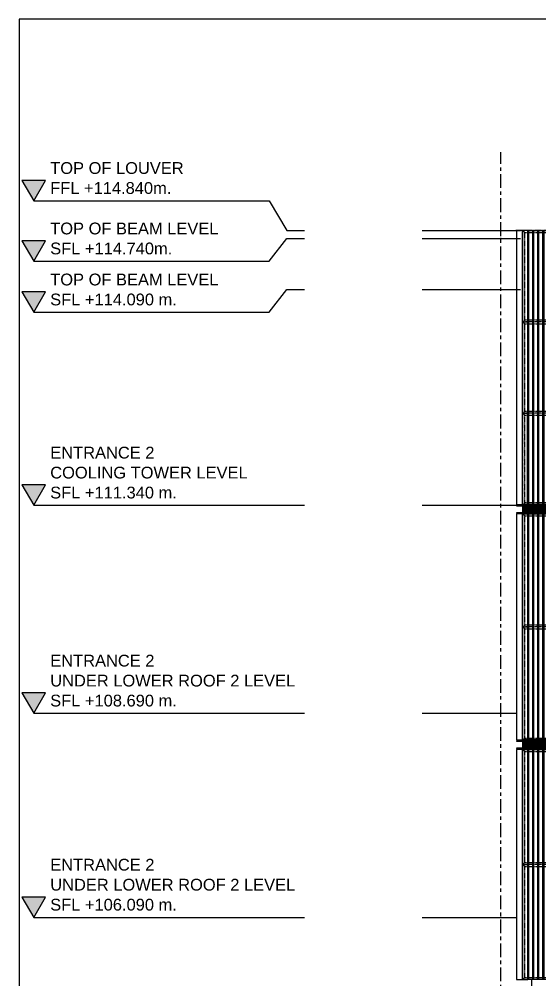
# Model space of a CAD drawing. Header units: millimetres. Extents: x -4391136 to -1798569, y -886572 to -291056.
# Drawn here: x -2433242 to -2426611, y -390535 to -378298 of the extents above; entities that cross this region are included whole.
import ezdxf
from ezdxf.enums import TextEntityAlignment as Align

# ---------------------------------------------------------------- set-up
doc = ezdxf.new("R2010")
doc.units = ezdxf.units.MM
doc.set_wipeout_variables(frame=1)
for name, pattern in [('CENTER', [50.8, 31.75, -6.35, 6.35, -6.35]), ('TA_GL_000.70000', [1.925, 0.7, -0.175, 0.175, -0.175, 0.7]), ('TA_GL_005.00000', [13.75, 5, -1.25, 1.25, -1.25, 5]), ('TA_HL_001.00000', [6.5, 3.55, -2.95])]:
    doc.linetypes.add(name, pattern=pattern)
for name, color, linetype in [('000 - 0_SYM_DWG_GRID-BUBBLE_MAIN_COLOR_1', 7, 'Continuous'), ('000 - 0_SYM_DWG_GRIDLINE_MAIN_COLOR_251', 7, 'Continuous'), ('000 - 0_SYM_DWG_LEVEL_MAIN_COLOR_2', 7, 'Continuous'), ('000 - 0_SYM_DWG_LEVEL_TEXT', 7, 'Continuous'), ('000 - GRID', 7, 'CENTER'), ('010 - ASPG_EXTR_MAIN_COLOR_2', 7, 'Continuous'), ('010 - ASPG_EXTR_WIPEOUT_', 7, 'Continuous'), ('010 - ASPG_FRAMING_MAIN_COLOR_1', 7, 'Continuous'), ('010 - ASPG_FRAMING_MAIN_COLOR_2', 7, 'Continuous'), ('010 - ASPG_FRAMING_SUB_COLOR_2', 7, 'Continuous'), ('010 - ASPG_FRAMING_WIPEOUT_', 7, 'Continuous'), ('_PP-Dim', 7, 'Continuous'), ('Xref-E1-E4$0$E1_Ent2-CRD$0$_Col', 7, 'Continuous')]:
    doc.layers.add(name, color=color, linetype=linetype)
doc.layers.add('000_AREA_ASPG_AREA_HATCH_', color=7, linetype='Continuous', plot=False)
doc.layers.add('000_AREA_ASPG_AREA_MAIN_COLOR_1', color=7, linetype='Continuous', plot=False)
doc.styles.add('Arial', font='arial.ttf', dxfattribs={"height": 1500})
doc.styles.add('Arial_1', font='arial.ttf', dxfattribs={"height": 2000})
doc.styles.add('TA', font='', dxfattribs={"height": 4.5})
doc.styles.get('TA').set_extended_font_data('Cordia New')

# ---------------------------------------------------------------- blocks, each defined once
blk = doc.blocks.new('W-1-PP17-ENT2_REV00_20260528-110925_ELEVATION_1_')
at = {"layer": '_PP-Dim', "color": 7}
blk.add_point((-10405, 114840), dxfattribs=at)
at = {"layer": 'Xref-E1-E4$0$E1_Ent2-CRD$0$_Col', "color": 7, "lineweight": -3}
blk.add_line((-10205, 114740), (-9905, 114740), dxfattribs=at)
blk.add_lwpolyline([(-9905, 114740), (-9905, 106090), (-10205, 106090), (-10205, 114740)], dxfattribs=at)
blk.add_lwpolyline([(-10205, 106090), (-9905, 106090), (-9905, 102190), (-10205, 102190)], close=True, dxfattribs=at)
blk = doc.blocks.new('*U2163')
at = {"layer": '000 - 0_SYM_DWG_LEVEL_MAIN_COLOR_2'}
blk.add_hatch(color=7, dxfattribs=at).paths.add_polyline_path([(-116.01, -0.62), (-119, -5.8), (-121.99, -0.62)])
at = {"color": 7}
blk.add_point((0, 0), dxfattribs=at)
at = {"layer": '000 - 0_SYM_DWG_GRIDLINE_MAIN_COLOR_251', "color": 7}
blk.add_lwpolyline([(-119, -5.8), (-59, -5.8), (-54.5, 0), (-50, 0)], dxfattribs=at)
at = {"layer": '000 - 0_SYM_DWG_LEVEL_MAIN_COLOR_2', "color": 7, "lineweight": 25}
for p, q in [((-116.01, -0.62), (-121.99, -0.62)), ((-121.99, -0.62), (-119, -5.8)), ((-119, -5.8), (-116.01, -0.62))]:
    blk.add_line(p, q, dxfattribs=at)
at = {"layer": '000 - 0_SYM_DWG_LEVEL_TEXT', "color": 7, "style": 'Arial_1'}
for tag, p in [('LV_NAME_1', (-114.78, 6.12)), ('LV_NAME_2', (-114.79, 1.03)), ('LV_NAME_3', (-114.8, -4.06))]:
    blk.add_attdef(tag, p, '', height=3, dxfattribs=at)
blk = doc.blocks.new('*U2162')
at = {"layer": '000 - 0_SYM_DWG_LEVEL_MAIN_COLOR_2'}
blk.add_hatch(color=7, dxfattribs=at).paths.add_polyline_path([(-116.01, 12.78), (-119, 7.6), (-121.99, 12.78)])
at = {"color": 7}
blk.add_point((0, 0), dxfattribs=at)
at = {"layer": '000 - 0_SYM_DWG_GRIDLINE_MAIN_COLOR_251', "color": 7}
blk.add_lwpolyline([(-119, 7.6), (-59, 7.6), (-54.5, 0), (-50, 0)], dxfattribs=at)
at = {"layer": '000 - 0_SYM_DWG_LEVEL_MAIN_COLOR_2', "color": 7, "lineweight": 25}
for p, q in [((-116.01, 12.78), (-121.99, 12.78)), ((-121.99, 12.78), (-119, 7.6)), ((-119, 7.6), (-116.01, 12.78))]:
    blk.add_line(p, q, dxfattribs=at)
at = {"layer": '000 - 0_SYM_DWG_LEVEL_TEXT', "color": 7, "style": 'Arial_1'}
for tag, p in [('LV_NAME_1', (-114.78, 19.52)), ('LV_NAME_2', (-114.79, 14.43)), ('LV_NAME_3', (-114.8, 9.34))]:
    blk.add_attdef(tag, p, '', height=3, dxfattribs=at)
blk = doc.blocks.new('*U2159')
at = {"layer": '000 - 0_SYM_DWG_LEVEL_MAIN_COLOR_2'}
blk.add_hatch(color=7, dxfattribs=at).paths.add_polyline_path([(-116.01, 5.18), (-119, 0), (-121.99, 5.18)])
at = {"color": 7}
blk.add_point((0, 0), dxfattribs=at)
at = {"layer": '000 - 0_SYM_DWG_GRIDLINE_MAIN_COLOR_251', "color": 7}
blk.add_lwpolyline([(-119, 0), (-59, 0), (-54.5, 0), (-50, 0)], dxfattribs=at)
at = {"layer": '000 - 0_SYM_DWG_LEVEL_MAIN_COLOR_2', "color": 7, "lineweight": 25}
for p, q in [((-116.01, 5.18), (-121.99, 5.18)), ((-121.99, 5.18), (-119, 0)), ((-119, 0), (-116.01, 5.18))]:
    blk.add_line(p, q, dxfattribs=at)
at = {"layer": '000 - 0_SYM_DWG_LEVEL_TEXT', "color": 7, "style": 'Arial_1'}
for tag, p in [('LV_NAME_1', (-114.78, 11.92)), ('LV_NAME_2', (-114.79, 6.83)), ('LV_NAME_3', (-114.8, 1.74))]:
    blk.add_attdef(tag, p, '', height=3, dxfattribs=at)
blk = doc.blocks.new('*U1519')
at = {"layer": '000 - 0_SYM_DWG_GRIDLINE_MAIN_COLOR_251', "color": 7, "linetype": 'ByBlock', "ltscale": 5}
blk.add_line((20, 0), (-232, 0), dxfattribs=at)
at = {"layer": '000 - 0_SYM_DWG_GRIDLINE_MAIN_COLOR_251', "color": 7}
for p in [(-212, 0), (0, 0)]:
    blk.add_point(p, dxfattribs=at)
at = {"color": 7, "style": 'TA', "flags": 1}
blk.add_attdef('LOCATION', (6, -6), '', height=4.5, rotation=270, dxfattribs=at)
blk = doc.blocks.new('*U2079')
at = {"layer": '000 - 0_SYM_DWG_GRIDLINE_MAIN_COLOR_251', "color": 7, "linetype": 'ByBlock', "ltscale": 5}
blk.add_line((20, 0), (-295.4, 0), dxfattribs=at)
at = {"layer": '000 - 0_SYM_DWG_GRIDLINE_MAIN_COLOR_251', "color": 7}
blk.add_point((-275.4, 0), dxfattribs=at)
at = {"color": 7, "style": 'TA', "flags": 1}
blk.add_attdef('LOCATION', (6, -6), '', height=4.5, rotation=270, dxfattribs=at)
at = {"layer": '000 - 0_SYM_DWG_GRID-BUBBLE_MAIN_COLOR_1', "color": 7, "style": 'Arial'}
blk.add_attdef('GRID-HEAD', text='', height=4, rotation=90, dxfattribs=at).set_placement((41.25, 0), align=Align.MIDDLE_CENTER)
blk = doc.blocks.new('*U2161')
at = {"layer": '000 - 0_SYM_DWG_LEVEL_MAIN_COLOR_2'}
blk.add_hatch(color=7, dxfattribs=at).paths.add_polyline_path([(-116.01, 5.18), (-119, 0), (-121.99, 5.18)])
at = {"color": 7}
blk.add_point((0, 0), dxfattribs=at)
at = {"layer": '000 - 0_SYM_DWG_GRIDLINE_MAIN_COLOR_251', "color": 7}
blk.add_lwpolyline([(-119, 0), (-59, 0), (-54.5, 0), (-50, 0)], dxfattribs=at)
at = {"layer": '000 - 0_SYM_DWG_LEVEL_MAIN_COLOR_2', "color": 7, "lineweight": 25}
for p, q in [((-116.01, 5.18), (-121.99, 5.18)), ((-121.99, 5.18), (-119, 0)), ((-119, 0), (-116.01, 5.18))]:
    blk.add_line(p, q, dxfattribs=at)
at = {"layer": '000 - 0_SYM_DWG_LEVEL_TEXT', "color": 7, "style": 'Arial_1'}
for tag, p in [('LV_NAME_1', (-114.78, 11.92)), ('LV_NAME_2', (-114.79, 6.83)), ('LV_NAME_3', (-114.8, 1.74))]:
    blk.add_attdef(tag, p, '', height=3, dxfattribs=at)
blk = doc.blocks.new('*U2160')
at = {"layer": '000 - 0_SYM_DWG_LEVEL_MAIN_COLOR_2'}
blk.add_hatch(color=7, dxfattribs=at).paths.add_polyline_path([(-116.01, -0.62), (-119, -5.8), (-121.99, -0.62)])
at = {"color": 7}
blk.add_point((0, 0), dxfattribs=at)
at = {"layer": '000 - 0_SYM_DWG_GRIDLINE_MAIN_COLOR_251', "color": 7}
blk.add_lwpolyline([(-119, -5.8), (-59, -5.8), (-54.5, 0), (-50, 0)], dxfattribs=at)
at = {"layer": '000 - 0_SYM_DWG_LEVEL_MAIN_COLOR_2', "color": 7, "lineweight": 25}
for p, q in [((-116.01, -0.62), (-121.99, -0.62)), ((-121.99, -0.62), (-119, -5.8)), ((-119, -5.8), (-116.01, -0.62))]:
    blk.add_line(p, q, dxfattribs=at)
at = {"layer": '000 - 0_SYM_DWG_LEVEL_TEXT', "color": 7, "style": 'Arial_1'}
for tag, p in [('LV_NAME_1', (-114.78, 6.12)), ('LV_NAME_2', (-114.79, 1.03)), ('LV_NAME_3', (-114.8, -4.06))]:
    blk.add_attdef(tag, p, '', height=3, dxfattribs=at)
blk = doc.blocks.new('W-1-PP17-ENT2_REV00_20260528-110925_ELEVATION_1_DIMS')
at = {"color": 7, "xscale": 50, "yscale": 50, "zscale": 50}
for name, p, values in [('*U2162', (-10600, 114840), {'LV_NAME_2': 'TOP OF LOUVER ', 'LV_NAME_3': 'FFL +114.840m.'}), ('*U2163', (-10600, 114740), {'LV_NAME_2': 'TOP OF BEAM LEVEL', 'LV_NAME_3': 'SFL +114.740m.'}), ('*U2160', (-10600, 114090), {'LV_NAME_2': 'TOP OF BEAM LEVEL', 'LV_NAME_3': 'SFL +114.090 m.'}), ('*U2161', (-10600, 111340), {'LV_NAME_1': 'ENTRANCE 2', 'LV_NAME_2': 'COOLING TOWER LEVEL', 'LV_NAME_3': 'SFL +111.340 m.'}), ('*U2161', (-10600, 108690), {'LV_NAME_1': 'ENTRANCE 2', 'LV_NAME_2': 'UNDER LOWER ROOF 2 LEVEL', 'LV_NAME_3': 'SFL +108.690 m.'}), ('*U2159', (-10600, 106090), {'LV_NAME_1': 'ENTRANCE 2', 'LV_NAME_2': 'UNDER LOWER ROOF 2 LEVEL', 'LV_NAME_3': 'SFL +106.090 m.'})]:
    blk.add_blockref(name, p, dxfattribs=at).add_auto_attribs(values)
at = {"layer": '000 - 0_SYM_DWG_GRIDLINE_MAIN_COLOR_251', "color": 7, "linetype": 'TA_GL_005.00000', "xscale": 50, "yscale": 50, "zscale": 50, "rotation": 180}
for p in [(-10600, 114840), (-10600, 114740), (-10600, 114090), (-10600, 111340), (-10600, 108690), (-10600, 106090)]:
    blk.add_blockref('*U1519', p, dxfattribs=at)
at = {"layer": '000 - GRID', "color": 7, "linetype": 'TA_GL_000.70000', "xscale": 50.00000000000038, "yscale": 50.00000000000038, "zscale": 50.00000000000038, "rotation": 270}
blk.add_blockref('*U2079', (-10600, 101070), dxfattribs=at)
blk = doc.blocks.new('A$Cbc3bdfda')
at = {"layer": '_PP-Dim', "color": 7}
blk.add_lwpolyline([(0, -400), (775, -400), (775, 0), (0, 0)], close=True, dxfattribs=at)
blk = doc.blocks.new('*U2050')
at = {"color": 7}
blk.add_wipeout([(50, 0), (1617, 0), (1617, 2930), (50, 2930)], dxfattribs=at).dxf.layer = '010 - ASPG_EXTR_WIPEOUT_'
at = {"layer": '010 - ASPG_EXTR_MAIN_COLOR_2', "color": 7}
for points in [[(114, 0), (124, 0), (124, 2930), (114, 2930)], [(179, 0), (189, 0), (189, 2930), (179, 2930)], [(244, 0), (254, 0), (254, 2930), (244, 2930)], [(309, 0), (319, 0), (319, 2930), (309, 2930)], [(374, 0), (384, 0), (384, 2930), (374, 2930)], [(439, 0), (449, 0), (449, 2930), (439, 2930)], [(504, 0), (514, 0), (514, 2930), (504, 2930)], [(569, 0), (579, 0), (579, 2930), (569, 2930)], [(634, 0), (644, 0), (644, 2930), (634, 2930)], [(699, 0), (709, 0), (709, 2930), (699, 2930)], [(764, 0), (774, 0), (774, 2930), (764, 2930)], [(829, 0), (839, 0), (839, 2930), (829, 2930)], [(894, 0), (904, 0), (904, 2930), (894, 2930)], [(959, 0), (969, 0), (969, 2930), (959, 2930)], [(1024, 0), (1034, 0), (1034, 2930), (1024, 2930)], [(1089, 0), (1099, 0), (1099, 2930), (1089, 2930)], [(1154, 0), (1164, 0), (1164, 2930), (1154, 2930)], [(1219, 0), (1229, 0), (1229, 2930), (1219, 2930)], [(1284, 0), (1294, 0), (1294, 2930), (1284, 2930)], [(1349, 0), (1359, 0), (1359, 2930), (1349, 2930)], [(1414, 0), (1424, 0), (1424, 2930), (1414, 2930)], [(1479, 0), (1489, 0), (1489, 2930), (1479, 2930)], [(1544, 0), (1554, 0), (1554, 2930), (1544, 2930)]]:
    blk.add_lwpolyline(points, close=True, dxfattribs=at)
at = {"layer": '010 - ASPG_FRAMING_SUB_COLOR_2', "color": 7}
blk.add_lwpolyline([(50, 0), (1617, 0), (1617, 2930), (50, 2930)], close=True, dxfattribs=at)
at = {"color": 7}
blk.add_wipeout([(-50, 0), (50, 0), (50, 2930), (-50, 2930)], dxfattribs=at).dxf.layer = '010 - ASPG_EXTR_WIPEOUT_'
at = {"layer": '010 - ASPG_EXTR_MAIN_COLOR_2', "color": 7}
blk.add_lwpolyline([(49, 0), (59, 0), (59, 2930), (49, 2930)], close=True, dxfattribs=at)
at = {"layer": '010 - ASPG_FRAMING_MAIN_COLOR_1', "color": 7}
for points in [[(-50, 0), (-40, 0), (-40, 2930), (-50, 2930)], [(40, 0), (50, 0), (50, 2930), (40, 2930)]]:
    blk.add_lwpolyline(points, close=True, dxfattribs=at)
at = {"layer": '010 - ASPG_FRAMING_SUB_COLOR_2', "color": 7}
blk.add_lwpolyline([(-50, 0), (50, 0), (50, 2930), (-50, 2930)], close=True, dxfattribs=at)
blk = doc.blocks.new('*U2052')
at = {"color": 7}
blk.add_wipeout([(0, -40), (10109, -40), (10109, 40), (0, 40)], dxfattribs=at).dxf.layer = '010 - ASPG_FRAMING_WIPEOUT_'
at = {"layer": '010 - ASPG_FRAMING_MAIN_COLOR_2', "color": 7}
blk.add_lwpolyline([(0, -40), (10109, -40), (10109, 40), (0, 40)], close=True, dxfattribs=at)
at = {"color": 7}
for points in [[(-75, 40), (10109, 40), (10109, 50), (-75, 50)], [(-75, -50), (10109, -50), (10109, -40), (-75, -40)]]:
    blk.add_wipeout(points, dxfattribs=at).dxf.layer = '010 - ASPG_FRAMING_WIPEOUT_'
at = {"layer": '010 - ASPG_FRAMING_MAIN_COLOR_1', "color": 7}
for points in [[(-75, 40), (10109, 40), (10109, 50), (-75, 50)], [(-75, -50), (10109, -50), (10109, -40), (-75, -40)]]:
    blk.add_lwpolyline(points, close=True, dxfattribs=at)
blk = doc.blocks.new('*U2053')
at = {"color": 7}
blk.add_wipeout([(0, -40), (10109, -40), (10109, 40), (0, 40)], dxfattribs=at).dxf.layer = '010 - ASPG_FRAMING_WIPEOUT_'
at = {"layer": '010 - ASPG_FRAMING_MAIN_COLOR_2', "color": 7}
blk.add_lwpolyline([(0, -40), (10109, -40), (10109, 40), (0, 40)], close=True, dxfattribs=at)
at = {"color": 7}
for points in [[(-75, 40), (10109, 40), (10109, 50), (-75, 50)], [(-75, -50), (10109, -50), (10109, -40), (-75, -40)]]:
    blk.add_wipeout(points, dxfattribs=at).dxf.layer = '010 - ASPG_FRAMING_WIPEOUT_'
at = {"layer": '010 - ASPG_FRAMING_MAIN_COLOR_1', "color": 7}
for points in [[(-75, 40), (10109, 40), (10109, 50), (-75, 50)], [(-75, -50), (10109, -50), (10109, -40), (-75, -40)]]:
    blk.add_lwpolyline(points, close=True, dxfattribs=at)
blk = doc.blocks.new('*U2055')
at = {"color": 7}
blk.add_wipeout([(50, 0), (1617, 0), (1617, 2880), (50, 2880)], dxfattribs=at).dxf.layer = '010 - ASPG_EXTR_WIPEOUT_'
at = {"layer": '010 - ASPG_EXTR_MAIN_COLOR_2', "color": 7}
for points in [[(114, 0), (124, 0), (124, 2880), (114, 2880)], [(179, 0), (189, 0), (189, 2880), (179, 2880)], [(244, 0), (254, 0), (254, 2880), (244, 2880)], [(309, 0), (319, 0), (319, 2880), (309, 2880)], [(374, 0), (384, 0), (384, 2880), (374, 2880)], [(439, 0), (449, 0), (449, 2880), (439, 2880)], [(504, 0), (514, 0), (514, 2880), (504, 2880)], [(569, 0), (579, 0), (579, 2880), (569, 2880)], [(634, 0), (644, 0), (644, 2880), (634, 2880)], [(699, 0), (709, 0), (709, 2880), (699, 2880)], [(764, 0), (774, 0), (774, 2880), (764, 2880)], [(829, 0), (839, 0), (839, 2880), (829, 2880)], [(894, 0), (904, 0), (904, 2880), (894, 2880)], [(959, 0), (969, 0), (969, 2880), (959, 2880)], [(1024, 0), (1034, 0), (1034, 2880), (1024, 2880)], [(1089, 0), (1099, 0), (1099, 2880), (1089, 2880)], [(1154, 0), (1164, 0), (1164, 2880), (1154, 2880)], [(1219, 0), (1229, 0), (1229, 2880), (1219, 2880)], [(1284, 0), (1294, 0), (1294, 2880), (1284, 2880)], [(1349, 0), (1359, 0), (1359, 2880), (1349, 2880)], [(1414, 0), (1424, 0), (1424, 2880), (1414, 2880)], [(1479, 0), (1489, 0), (1489, 2880), (1479, 2880)], [(1544, 0), (1554, 0), (1554, 2880), (1544, 2880)]]:
    blk.add_lwpolyline(points, close=True, dxfattribs=at)
at = {"layer": '010 - ASPG_FRAMING_SUB_COLOR_2', "color": 7}
blk.add_lwpolyline([(50, 0), (1617, 0), (1617, 2880), (50, 2880)], close=True, dxfattribs=at)
at = {"color": 7}
blk.add_wipeout([(-50, 0), (50, 0), (50, 2880), (-50, 2880)], dxfattribs=at).dxf.layer = '010 - ASPG_EXTR_WIPEOUT_'
at = {"layer": '010 - ASPG_EXTR_MAIN_COLOR_2', "color": 7}
blk.add_lwpolyline([(49, 0), (59, 0), (59, 2880), (49, 2880)], close=True, dxfattribs=at)
at = {"layer": '010 - ASPG_FRAMING_MAIN_COLOR_1', "color": 7}
for points in [[(-50, 0), (-40, 0), (-40, 2880), (-50, 2880)], [(40, 0), (50, 0), (50, 2880), (40, 2880)]]:
    blk.add_lwpolyline(points, close=True, dxfattribs=at)
at = {"layer": '010 - ASPG_FRAMING_SUB_COLOR_2', "color": 7}
blk.add_lwpolyline([(-50, 0), (50, 0), (50, 2880), (-50, 2880)], close=True, dxfattribs=at)
blk = doc.blocks.new('*U2057')
at = {"color": 7}
blk.add_wipeout([(50, 0), (1617, 0), (1617, 3490), (50, 3490)], dxfattribs=at).dxf.layer = '010 - ASPG_EXTR_WIPEOUT_'
at = {"layer": '010 - ASPG_EXTR_MAIN_COLOR_2', "color": 7}
for points in [[(114, 0), (124, 0), (124, 3490), (114, 3490)], [(179, 0), (189, 0), (189, 3490), (179, 3490)], [(244, 0), (254, 0), (254, 3490), (244, 3490)], [(309, 0), (319, 0), (319, 3490), (309, 3490)], [(374, 0), (384, 0), (384, 3490), (374, 3490)], [(439, 0), (449, 0), (449, 3490), (439, 3490)], [(504, 0), (514, 0), (514, 3490), (504, 3490)], [(569, 0), (579, 0), (579, 3490), (569, 3490)], [(634, 0), (644, 0), (644, 3490), (634, 3490)], [(699, 0), (709, 0), (709, 3490), (699, 3490)], [(764, 0), (774, 0), (774, 3490), (764, 3490)], [(829, 0), (839, 0), (839, 3490), (829, 3490)], [(894, 0), (904, 0), (904, 3490), (894, 3490)], [(959, 0), (969, 0), (969, 3490), (959, 3490)], [(1024, 0), (1034, 0), (1034, 3490), (1024, 3490)], [(1089, 0), (1099, 0), (1099, 3490), (1089, 3490)], [(1154, 0), (1164, 0), (1164, 3490), (1154, 3490)], [(1219, 0), (1229, 0), (1229, 3490), (1219, 3490)], [(1284, 0), (1294, 0), (1294, 3490), (1284, 3490)], [(1349, 0), (1359, 0), (1359, 3490), (1349, 3490)], [(1414, 0), (1424, 0), (1424, 3490), (1414, 3490)], [(1479, 0), (1489, 0), (1489, 3490), (1479, 3490)], [(1544, 0), (1554, 0), (1554, 3490), (1544, 3490)]]:
    blk.add_lwpolyline(points, close=True, dxfattribs=at)
at = {"layer": '010 - ASPG_FRAMING_SUB_COLOR_2', "color": 7}
blk.add_lwpolyline([(50, 0), (1617, 0), (1617, 3490), (50, 3490)], close=True, dxfattribs=at)
at = {"color": 7}
blk.add_wipeout([(-50, 0), (50, 0), (50, 3490), (-50, 3490)], dxfattribs=at).dxf.layer = '010 - ASPG_EXTR_WIPEOUT_'
at = {"layer": '010 - ASPG_EXTR_MAIN_COLOR_2', "color": 7}
blk.add_lwpolyline([(49, 0), (59, 0), (59, 3490), (49, 3490)], close=True, dxfattribs=at)
at = {"layer": '010 - ASPG_FRAMING_MAIN_COLOR_1', "color": 7}
for points in [[(-50, 0), (-40, 0), (-40, 3490), (-50, 3490)], [(40, 0), (50, 0), (50, 3490), (40, 3490)]]:
    blk.add_lwpolyline(points, close=True, dxfattribs=at)
at = {"layer": '010 - ASPG_FRAMING_SUB_COLOR_2', "color": 7}
blk.add_lwpolyline([(-50, 0), (50, 0), (50, 3490), (-50, 3490)], close=True, dxfattribs=at)
blk = doc.blocks.new('*U2059')
at = {"color": 7}
blk.add_wipeout([(0, 0), (1465, 0), (1465, 67), (0, 67)], dxfattribs=at).dxf.layer = '010 - ASPG_FRAMING_WIPEOUT_'
blk.add_wipeout([(2930, 68), (2930, 145), (0, 145), (0, 68)], dxfattribs=at).dxf.layer = '010 - ASPG_EXTR_WIPEOUT_'
at = {"layer": '010 - ASPG_EXTR_MAIN_COLOR_2', "color": 7}
blk.add_lwpolyline([(2930, 70), (2930, 145), (0, 145), (0, 70)], close=True, dxfattribs=at)
at = {"layer": '010 - ASPG_FRAMING_SUB_COLOR_2', "color": 7}
blk.add_lwpolyline([(0, 0), (1465, 0), (1465, 67), (0, 67)], close=True, dxfattribs=at)
blk = doc.blocks.new('*U2018')
at = {"color": 7}
blk.add_wipeout([(0, 0), (1440, 0), (1440, 67), (0, 67)], dxfattribs=at).dxf.layer = '010 - ASPG_FRAMING_WIPEOUT_'
blk.add_wipeout([(2880, 68), (2880, 145), (0, 145), (0, 68)], dxfattribs=at).dxf.layer = '010 - ASPG_EXTR_WIPEOUT_'
at = {"layer": '010 - ASPG_EXTR_MAIN_COLOR_2', "color": 7}
blk.add_lwpolyline([(2880, 70), (2880, 145), (0, 145), (0, 70)], close=True, dxfattribs=at)
at = {"layer": '010 - ASPG_FRAMING_SUB_COLOR_2', "color": 7}
blk.add_lwpolyline([(0, 0), (1440, 0), (1440, 67), (0, 67)], close=True, dxfattribs=at)
blk = doc.blocks.new('*U2061')
at = {"color": 7}
blk.add_wipeout([(0, 0), (1163, 0), (1163, 67), (0, 67)], dxfattribs=at).dxf.layer = '010 - ASPG_FRAMING_WIPEOUT_'
blk.add_wipeout([(3490, 68), (3490, 145), (0, 145), (0, 68)], dxfattribs=at).dxf.layer = '010 - ASPG_EXTR_WIPEOUT_'
at = {"layer": '010 - ASPG_EXTR_MAIN_COLOR_2', "color": 7}
blk.add_lwpolyline([(3490, 70), (3490, 145), (0, 145), (0, 70)], close=True, dxfattribs=at)
at = {"layer": '010 - ASPG_FRAMING_SUB_COLOR_2', "color": 7}
blk.add_lwpolyline([(0, 0), (1163, 0), (1163, 67), (0, 67)], close=True, dxfattribs=at)
blk = doc.blocks.new('*U2060')
at = {"color": 7}
blk.add_wipeout([(0, 0), (1465, 0), (1465, 67), (0, 67)], dxfattribs=at).dxf.layer = '010 - ASPG_FRAMING_WIPEOUT_'
at = {"layer": '010 - ASPG_FRAMING_SUB_COLOR_2', "color": 7}
blk.add_lwpolyline([(0, 0), (1465, 0), (1465, 67), (0, 67)], close=True, dxfattribs=at)
blk = doc.blocks.new('*U2026')
at = {"color": 7}
blk.add_wipeout([(0, 0), (1440, 0), (1440, 67), (0, 67)], dxfattribs=at).dxf.layer = '010 - ASPG_FRAMING_WIPEOUT_'
at = {"layer": '010 - ASPG_FRAMING_SUB_COLOR_2', "color": 7}
blk.add_lwpolyline([(0, 0), (1440, 0), (1440, 67), (0, 67)], close=True, dxfattribs=at)
blk = doc.blocks.new('*U2062')
at = {"color": 7}
blk.add_wipeout([(0, 0), (1163, 0), (1163, 67), (0, 67)], dxfattribs=at).dxf.layer = '010 - ASPG_FRAMING_WIPEOUT_'
at = {"layer": '010 - ASPG_FRAMING_SUB_COLOR_2', "color": 7}
blk.add_lwpolyline([(0, 0), (1163, 0), (1163, 67), (0, 67)], close=True, dxfattribs=at)
blk = doc.blocks.new('*U2378')
at = {"layer": '010 - ASPG_FRAMING_MAIN_COLOR_1', "color": 7, "linetype": 'ByBlock'}
for points in [[(0, 0), (0, 1557), (25, 1527), (25, 30), (0, 0)], [(1440, 1557), (0, 1557), (25, 1527), (1415, 1527)], [(1440, 0), (1440, 1557), (1415, 1527), (1415, 30), (1440, 0)], [(25, 30), (1415, 30), (1440, 0), (0, 0), (25, 30)]]:
    blk.add_lwpolyline(points, close=True, dxfattribs=at)
blk = doc.blocks.new('*U2381')
at = {"layer": '010 - ASPG_FRAMING_MAIN_COLOR_1', "color": 7, "linetype": 'ByBlock'}
for points in [[(0, 0), (0, 1557), (25, 1527), (25, 30), (0, 0)], [(1465, 1557), (0, 1557), (25, 1527), (1440, 1527)], [(1465, 0), (1465, 1557), (1440, 1527), (1440, 30), (1465, 0)], [(25, 30), (1440, 30), (1465, 0), (0, 0), (25, 30)]]:
    blk.add_lwpolyline(points, close=True, dxfattribs=at)
blk = doc.blocks.new('*U2374')
at = {"layer": '010 - ASPG_FRAMING_MAIN_COLOR_1', "color": 7, "linetype": 'ByBlock'}
for points in [[(0, 0), (0, 1557), (25, 1527), (25, 30), (0, 0)], [(1163, 1557), (0, 1557), (25, 1527), (1138, 1527)], [(1163, 0), (1163, 1557), (1138, 1527), (1138, 30), (1163, 0)], [(25, 30), (1138, 30), (1163, 0), (0, 0), (25, 30)]]:
    blk.add_lwpolyline(points, close=True, dxfattribs=at)
blk = doc.blocks.new('*U2675')
at = {"layer": '000_AREA_ASPG_AREA_HATCH_', "transparency": 33554539}
h = blk.add_hatch(dxfattribs=at)
h.set_pattern_fill('ANSI31')
h.set_pattern_definition([(45, (-24.4354, 10083.1105), (-2.245064, 2.245064), [])])
h.paths.add_polyline_path([(-60, 0), (60, 0), (60, 10109), (-60, 10109)])
at = {"layer": '000_AREA_ASPG_AREA_MAIN_COLOR_1', "color": 7}
blk.add_lwpolyline([(-60, 0), (60, 0), (60, 10109), (-60, 10109)], close=True, dxfattribs=at)

msp = doc.modelspace()

# ---------------------------------------------------------------- block references
at = {"color": 7, "linetype": 'TA_HL_001.00000', "xscale": -1, "yscale": -1, "rotation": 270}
for name, p in [('*U2061', (-2426762, -384480.4)), ('*U2018', (-2426762, -387480.4))]:
    msp.add_blockref(name, p, dxfattribs=at)

# ---------------------------------------------------------------- next in the draw order: block references
at = {"color": 7}
for name in ['W-1-PP17-ENT2_REV00_20260528-110925_ELEVATION_1_DIMS', 'W-1-PP17-ENT2_REV00_20260528-110925_ELEVATION_1_']:
    msp.add_blockref(name, (-2416507, -495830.4), dxfattribs=at)
at = {"layer": '_PP-Dim', "color": 7, "xscale": 50, "yscale": 50, "zscale": 50}
msp.add_blockref('A$Cbc3bdfda', (-2433241.6, -378297.9), dxfattribs=at)

# ---------------------------------------------------------------- next in the draw order: block references
at = {"color": 7, "xscale": -1, "rotation": 180}
for name, p in [('*U2053', (-2426826, -384540.4)), ('*U2052', (-2426826, -387540.4))]:
    msp.add_blockref(name, p, dxfattribs=at)

# ---------------------------------------------------------------- next in the draw order: block references
at = {"color": 7, "xscale": -1}
for name, p in [('*U2057', (-2425212, -384480.4)), ('*U2055', (-2425212, -387480.4)), ('*U2050', (-2425212, -390530.4))]:
    msp.add_blockref(name, p, dxfattribs=at)

# ---------------------------------------------------------------- next in the draw order: block references
at = {"color": 7, "linetype": 'TA_HL_001.00000', "xscale": -1, "yscale": -1, "rotation": 270}
for name, p in [('*U2062', (-2426762, -383317.1)), ('*U2018', (-2426762, -387480.4)), ('*U2059', (-2426762, -390530.4))]:
    msp.add_blockref(name, p, dxfattribs=at)

# ---------------------------------------------------------------- next in the draw order: block references
for name, p in [('*U2062', (-2426762, -382153.8)), ('*U2026', (-2426762, -386040.4)), ('*U2060', (-2426762, -389065.4))]:
    msp.add_blockref(name, p, dxfattribs=at)
at = {"color": 7, "linetype": 'TA_HL_001.00000', "rotation": 90}
msp.add_blockref('*U2374', (-2425272, -384480.4), dxfattribs=at)

# ---------------------------------------------------------------- next in the draw order: block references
for name, p in [('*U2374', (-2425272, -382153.8)), ('*U2374', (-2425272, -383317.1)), ('*U2378', (-2425272, -387480.4))]:
    msp.add_blockref(name, p, dxfattribs=at)
at = {"color": 7, "linetype": 'TA_HL_001.00000', "xscale": -1, "yscale": -1, "rotation": 270}
msp.add_blockref('*U2059', (-2426762, -390530.4), dxfattribs=at)

# ---------------------------------------------------------------- next in the draw order: block references
for name, p in [('*U2026', (-2426762, -386040.4)), ('*U2060', (-2426762, -389065.4))]:
    msp.add_blockref(name, p, dxfattribs=at)

# ---------------------------------------------------------------- next in the draw order: block references
at = {"color": 7, "xscale": -1, "yscale": -1, "rotation": 90}
for p in [(-2426826, -384540.4), (-2426826, -387540.4)]:
    msp.add_blockref('*U2675', p, dxfattribs=at)
at = {"color": 7, "linetype": 'TA_HL_001.00000', "rotation": 90}
for name, p in [('*U2378', (-2425272, -386040.4)), ('*U2381', (-2425272, -389065.4)), ('*U2381', (-2425272, -390530.4))]:
    msp.add_blockref(name, p, dxfattribs=at)

doc.saveas('drawing.dxf')
